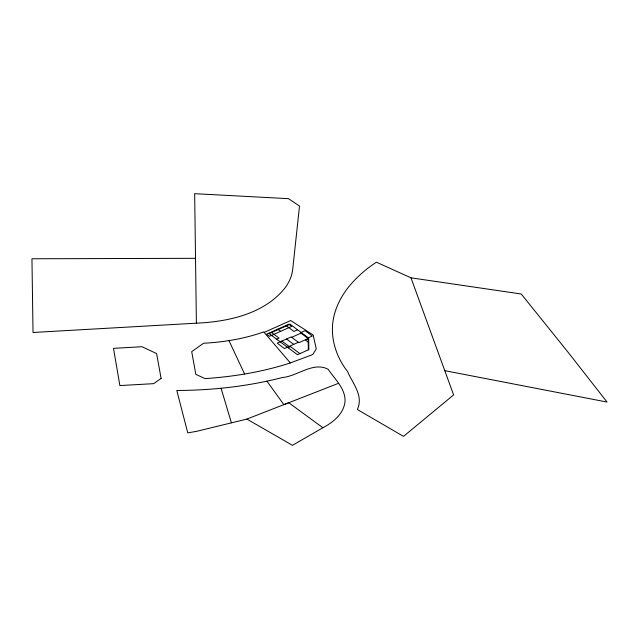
<?xml version="1.0" encoding="UTF-8"?>
<svg xmlns="http://www.w3.org/2000/svg" width="639" height="639" viewBox="0 0 639 639"><rect width="100%" height="100%" fill="white"/><g stroke="black" fill="none" stroke-linecap="round" stroke-linejoin="round"><path stroke-width="0.96" d="M322.895 427.747L292.478 445.327L246.886 419.08L196.437 431.373L187.762 432.867L176.795 390.469C212.292 390.373 247.884 386.395 282.31 377.537C297.327 376.339 313.134 361.347 328.119 369.246C334.588 378.887 345.028 388.033 345.084 400.613C344.333 413.377 333.398 422.227 322.895 427.747L288.756 402.738L283.884 404.647L266.966 381.211M264.163 332.4L290.673 320.53L313.166 335.012L316.249 348.902L312.775 354.533L290.354 362.928C262.773 371.898 233.93 376.683 205.031 378.6L195.838 374.366L191.7 351.65L203.585 343.239C224.017 342.153 244.425 338.782 263.739 331.905L290.354 362.928M276.615 339.173L279.043 338.087L271.567 332.52M297.566 329.796L293.9 331.433L286.424 325.866M291.696 337.32L300.985 333.167M298.365 342.288L284.435 348.527L277.23 343.167L291.16 336.929L298.9 342.688L308.19 338.526L300.45 332.767L305.099 330.69L312.295 336.05L307.655 338.135M288.133 347.752L290.561 346.665L299.899 353.615M308.19 338.774L305.426 340.012L308.23 342.097M246.886 419.08L338.422 383.352M195.526 258.316L31.95 258.771L33.028 332.48L203.034 322.807C233.075 320.594 266.231 312.151 285.545 287.262A99.436 57.406 0 0 0 292.742 269.075L299.507 206.077L288.524 198.673L194.663 193.673L196.389 323.19M410.973 277.821L453.61 394.902L403.513 436.381L357.369 409.527C363.783 395.557 352.672 383.56 347.6 371.586C336.465 357.361 330.299 338.886 333.055 320.81A180.35 104.125 0 0 1 348.263 287.382C356.25 277.582 365.764 269.027 376.419 262.206L410.973 277.821L521.24 294.004L568.91 353.303L607.05 402.059L444.784 370.668M277.781 329.181L280.665 331.322M286.52 339.005L293.724 344.373M281.879 341.082L289.076 346.45M228.954 340.611L244.609 374.023M221.07 388.24L231.414 422.85M308.174 337.688L308.317 349.852M161.1 378.4L153.687 383.656L119.876 385.573L113.51 348.351L142.018 346.729L156.595 353.591L161.1 378.4M288.932 324.189L266.639 334.173L269.514 336.314L291.807 326.337L288.932 324.189M290.09 324.229L269.139 333.606L297.47 354.701L308.845 349.613L308.709 338.087L290.09 324.229"/></g></svg>
